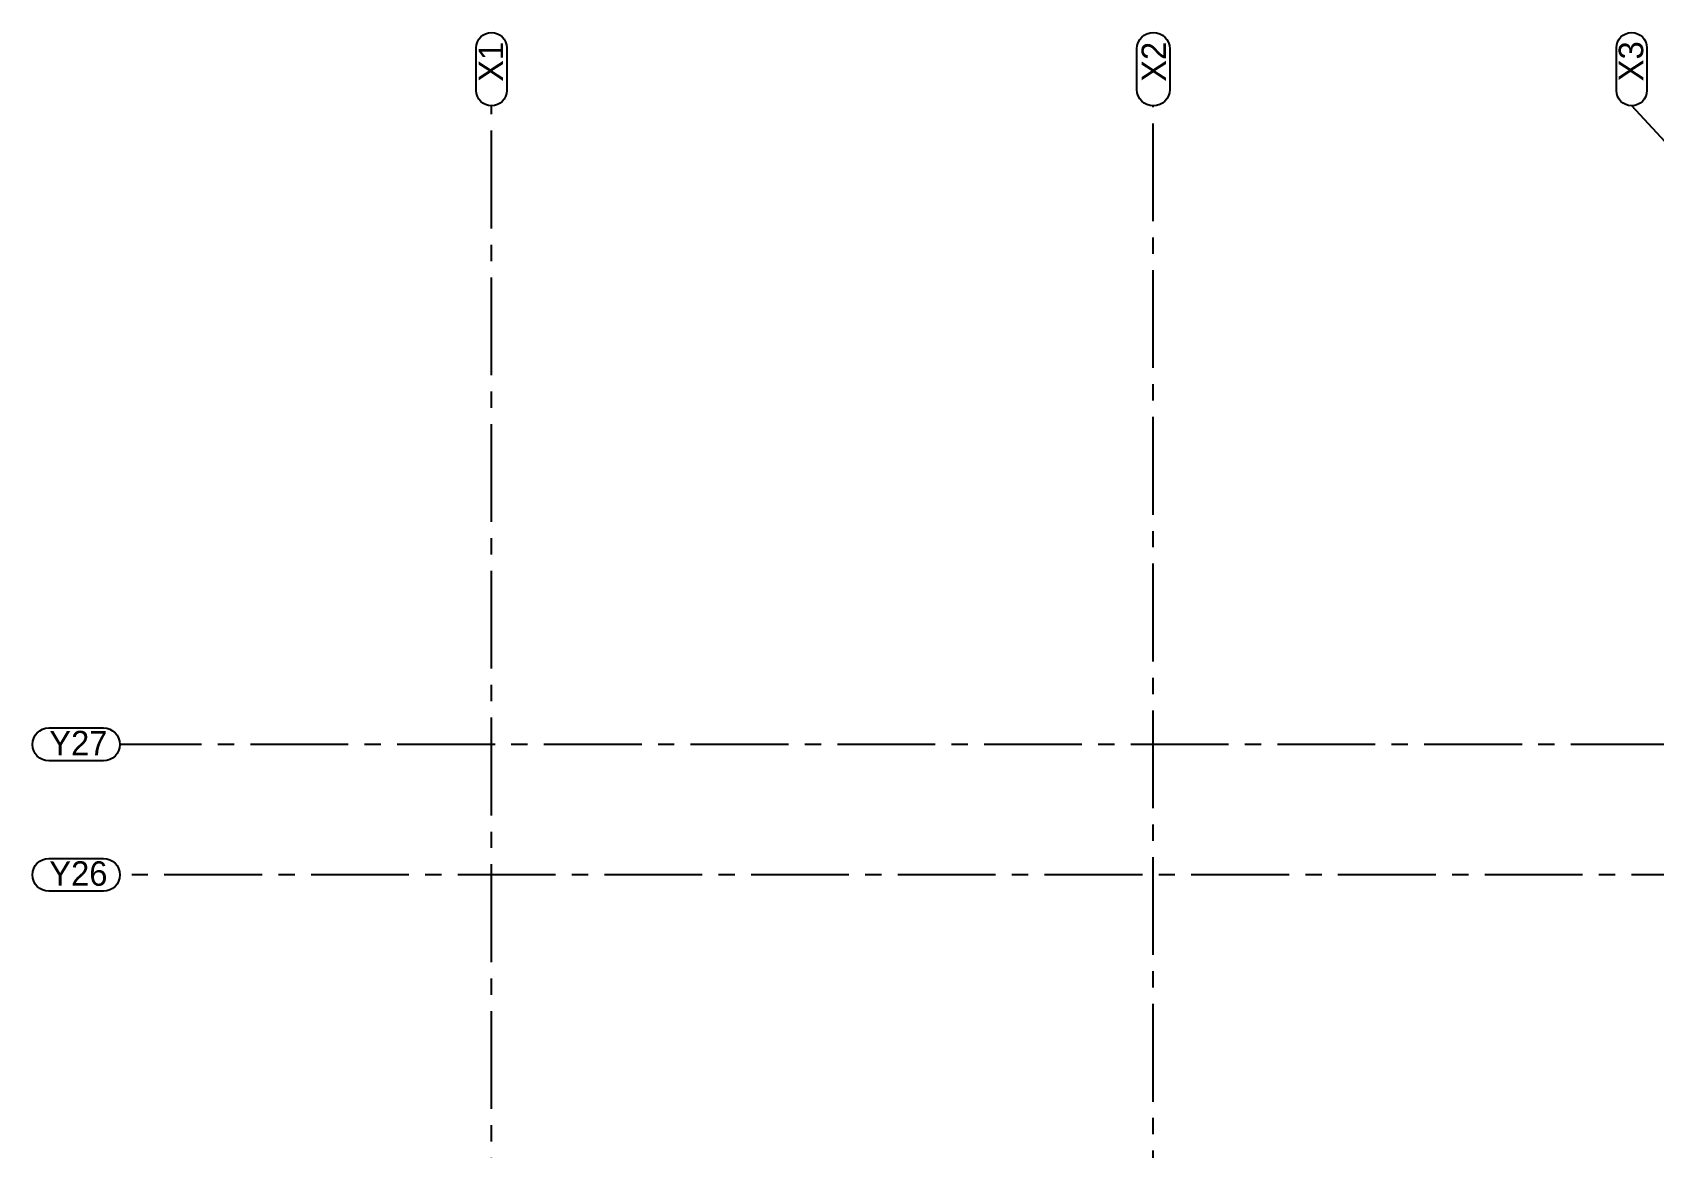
# Model space of a CAD drawing. Header units: millimetres. Extents: x 1181448 to 1317632, y -5734806 to -5633961.
# Drawn here: x 1181487 to 1193918, y -5706286 to -5697736 of the extents above; entities that cross this region are included whole.
import ezdxf

# ---------------------------------------------------------------- set-up
doc = ezdxf.new("R2010")
doc.units = ezdxf.units.MM
doc.header["$LTSCALE"] = 1000
doc.header["$MEASUREMENT"] = 0
doc.linetypes.add('T8_REFUGE COLUMNS$0$AUDIT_D_120904163729-0', pattern=[0])
doc.linetypes.add('T8_REFUGE COLUMNS$0$CENTER2', pattern=[1.125, 0.75, -0.125, 0.125, -0.125])
for name, color, linetype in [('A_dim', 1, 'Continuous'), ('T8(T9 IS SIMILAR) - REFUGE FLOOR$1$A_rail', 253, 'Continuous'), ('T8_REFUGE COLUMNS$0$A-CENTERLINE', 193, 'T8_REFUGE COLUMNS$0$CENTER2'), ('T8_REFUGE COLUMNS$0$A-COLUMN GRID NUMBERING', 4, 'T8_REFUGE COLUMNS$0$AUDIT_D_120904163729-0')]:
    doc.layers.add(name, color=color, linetype=linetype)
doc.styles.add('T8_REFUGE COLUMNS$0$STANDARD', font='GOTHIC.TTF')

# ---------------------------------------------------------------- blocks, each defined once
blk = doc.blocks.new('T8_REFUGE COLUMNS')
at = {"layer": 'T8_REFUGE COLUMNS$0$A-CENTERLINE'}
for p, q in [((1185007, -5719489), (1185007, -5698300)), ((1190082, -5720559), (1190082, -5698300)), ((1194007, -5698574), (1193751, -5698300)), ((1214284, -5703195), (1182157, -5703195)), ((1218123, -5704195), (1182157, -5704195))]:
    blk.add_line(p, q, dxfattribs=at)
at = {"layer": 'T8_REFUGE COLUMNS$0$A-COLUMN GRID NUMBERING', "linetype": 'ByBlock'}
for points in [[(1185124, -5698182, -1), (1184890, -5698182), (1184890, -5697854, -1), (1185124, -5697854)], [(1190208, -5698174, -1), (1189956, -5698174), (1189956, -5697862, -1), (1190208, -5697862)], [(1193867, -5698182, -1), (1193633, -5698182), (1193633, -5697854, -1), (1193867, -5697854)], [(1181613, -5703321, -1), (1181613, -5703069), (1182031, -5703069, -1), (1182031, -5703321)], [(1181613, -5704321, -1), (1181613, -5704069), (1182031, -5704069, -1), (1182031, -5704321)]]:
    blk.add_lwpolyline(points, format="xyb", close=True, dxfattribs=at)
at = {"layer": 'T8_REFUGE COLUMNS$0$A-COLUMN GRID NUMBERING', "linetype": 'ByBlock', "char_height": 187.5, "attachment_point": 1, "rotation": 90, "style": 'T8_REFUGE COLUMNS$0$STANDARD'}
for s, insert in [('X1', (1184909, -5698115)), ('X2', (1189992, -5698115)), ('X3', (1193651, -5698111))]:
    blk.add_mtext_dynamic_manual_height_columns(s, width=444.68, gutter_width=500, heights=[0], dxfattribs=dict(at, insert=insert))
at = {"layer": 'T8_REFUGE COLUMNS$0$A-COLUMN GRID NUMBERING', "linetype": 'ByBlock', "char_height": 187.5, "attachment_point": 1, "style": 'T8_REFUGE COLUMNS$0$STANDARD'}
for s, insert in [('Y27', (1181616, -5703091)), ('Y26', (1181616, -5704091))]:
    blk.add_mtext_dynamic_manual_height_columns(s, width=444.68, gutter_width=500, heights=[0], dxfattribs=dict(at, insert=insert))
blk = doc.blocks.new('T8(T9 IS SIMILAR) - REFUGE FLOOR')
at = {"layer": 'T8(T9 IS SIMILAR) - REFUGE FLOOR$1$A_rail', "linetype": 'ByBlock'}
blk.add_blockref('T8_REFUGE COLUMNS', (0, 0), dxfattribs=at)

msp = doc.modelspace()

# ---------------------------------------------------------------- block references
at = {"layer": 'A_dim', "linetype": 'ByBlock'}
msp.add_blockref('T8(T9 IS SIMILAR) - REFUGE FLOOR', (0, 0), dxfattribs=at)

doc.saveas('drawing.dxf')
